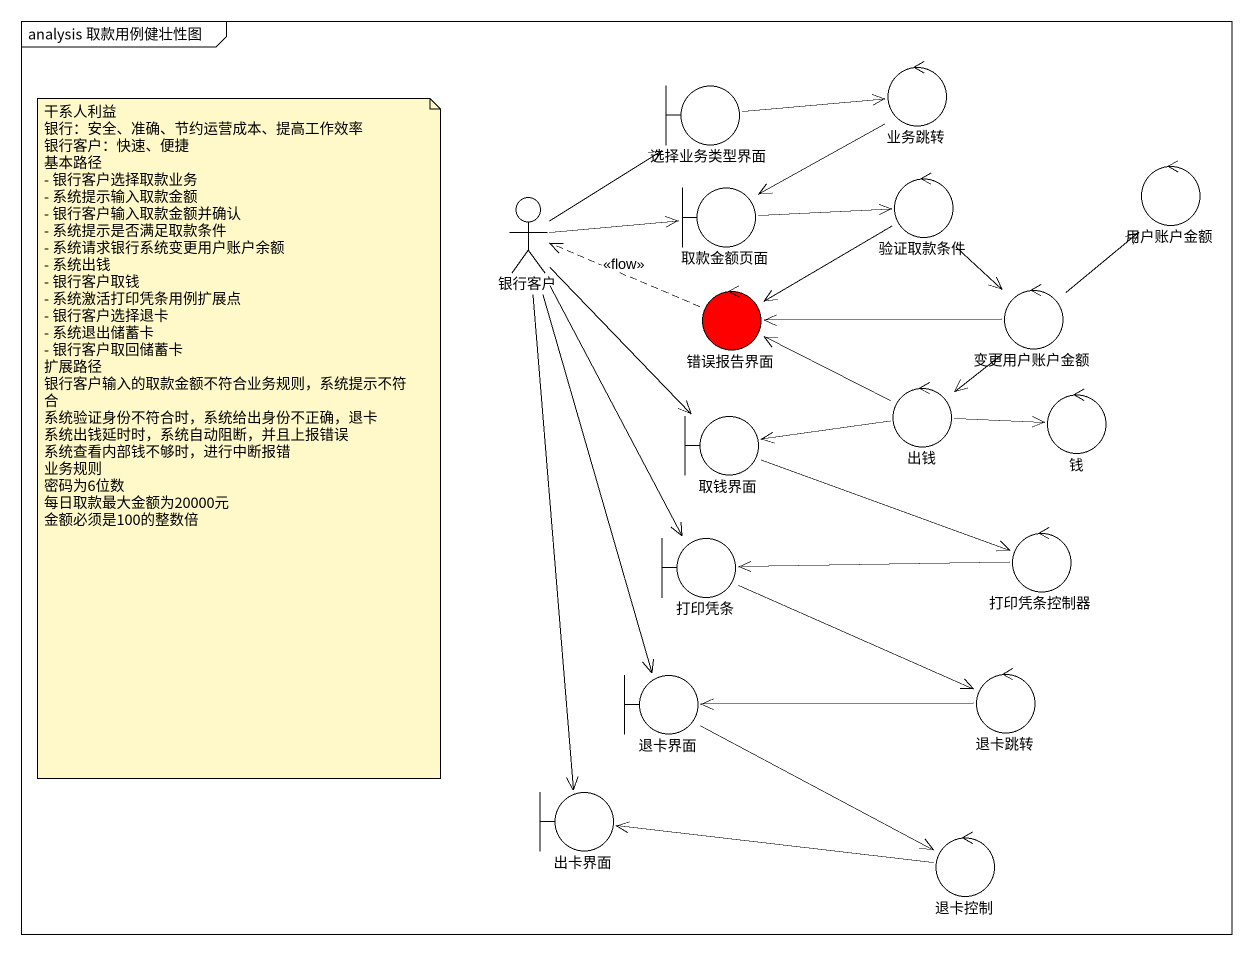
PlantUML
@startuml
mainframe analysis 取款用例健壮性图
control 业务跳转
boundary 选择业务类型界面
actor 银行客户
boundary 取款金额页面
control 验证取款条件
control 用户账户金额
control 错误报告界面 #FF0000
control 变更用户账户金额
boundary 取钱界面
control 出钱
control 钱
boundary 打印凭条
control 打印凭条控制器
boundary 退卡界面
control 退卡跳转
boundary 出卡界面
control 退卡控制
业务跳转 --> 取款金额页面
选择业务类型界面 -right-> 业务跳转
银行客户 -up-> 选择业务类型界面
银行客户 -right-> 取款金额页面
银行客户 --> 取钱界面
银行客户 --> 打印凭条
银行客户 --> 退卡界面
银行客户 --> 出卡界面
取款金额页面 -right-> 验证取款条件
验证取款条件 -left-> 错误报告界面
验证取款条件 --> 变更用户账户金额
错误报告界面 .left.> 银行客户 : <<flow>>
变更用户账户金额 -up-> 用户账户金额
变更用户账户金额 -left-> 错误报告界面
变更用户账户金额 --> 出钱
取钱界面 -right-> 打印凭条控制器
出钱 -left-> 错误报告界面
出钱 -left-> 取钱界面
出钱 -right-> 钱
打印凭条 -right-> 退卡跳转
打印凭条控制器 -left-> 打印凭条
退卡界面 -right-> 退卡控制
退卡跳转 -left-> 退卡界面
退卡控制 -left-> 出卡界面
note as N1
  干系人利益
  银行：安全、准确、节约运营成本、提高工作效率
  银行客户：快速、便捷
  基本路径
  - 银行客户选择取款业务
  - 系统提示输入取款金额
  - 银行客户输入取款金额并确认
  - 系统提示是否满足取款条件
  - 系统请求银行系统变更用户账户余额
  - 系统出钱
  - 银行客户取钱
  - 系统激活打印凭条用例扩展点
  - 银行客户选择退卡
  - 系统退出储蓄卡
  - 银行客户取回储蓄卡
  扩展路径
  银行客户输入的取款金额不符合业务规则，系统提示不符合
  系统验证身份不符合时，系统给出身份不正确，退卡
  系统出钱延时时，系统自动阻断，并且上报错误
  系统查看内部钱不够时，进行中断报错
  业务规则
  密码为6位数
  每日取款最大金额为20000元
  金额必须是100的整数倍
end note
@enduml
